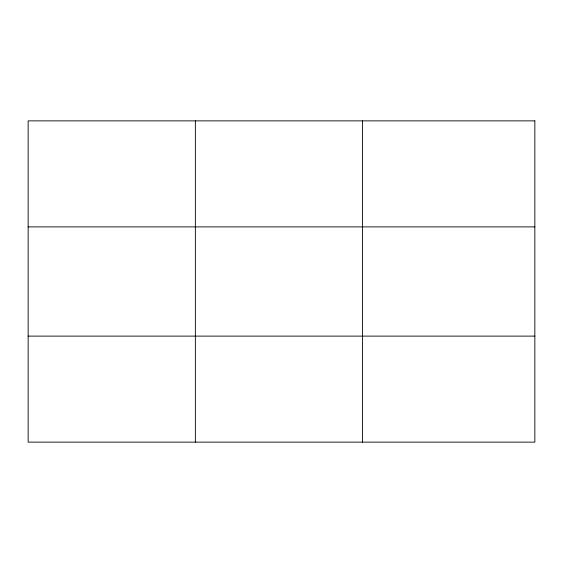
<?xml version="1.0" encoding="UTF-8"?>
<svg xmlns="http://www.w3.org/2000/svg" width="563" height="563" viewBox="0 0 563 563"><rect width="100%" height="100%" fill="white"/><g stroke="black" fill="none" stroke-linecap="round" stroke-linejoin="round"><path stroke-width="0.84" d="M195.361 120.869L195.361 442.131M362.572 120.869L362.572 442.131M28.15 226.889L534.85 226.889M28.15 336.111L534.85 336.111M534.85 120.869L534.85 442.131L28.15 442.131L28.15 120.869L534.85 120.869"/></g></svg>
